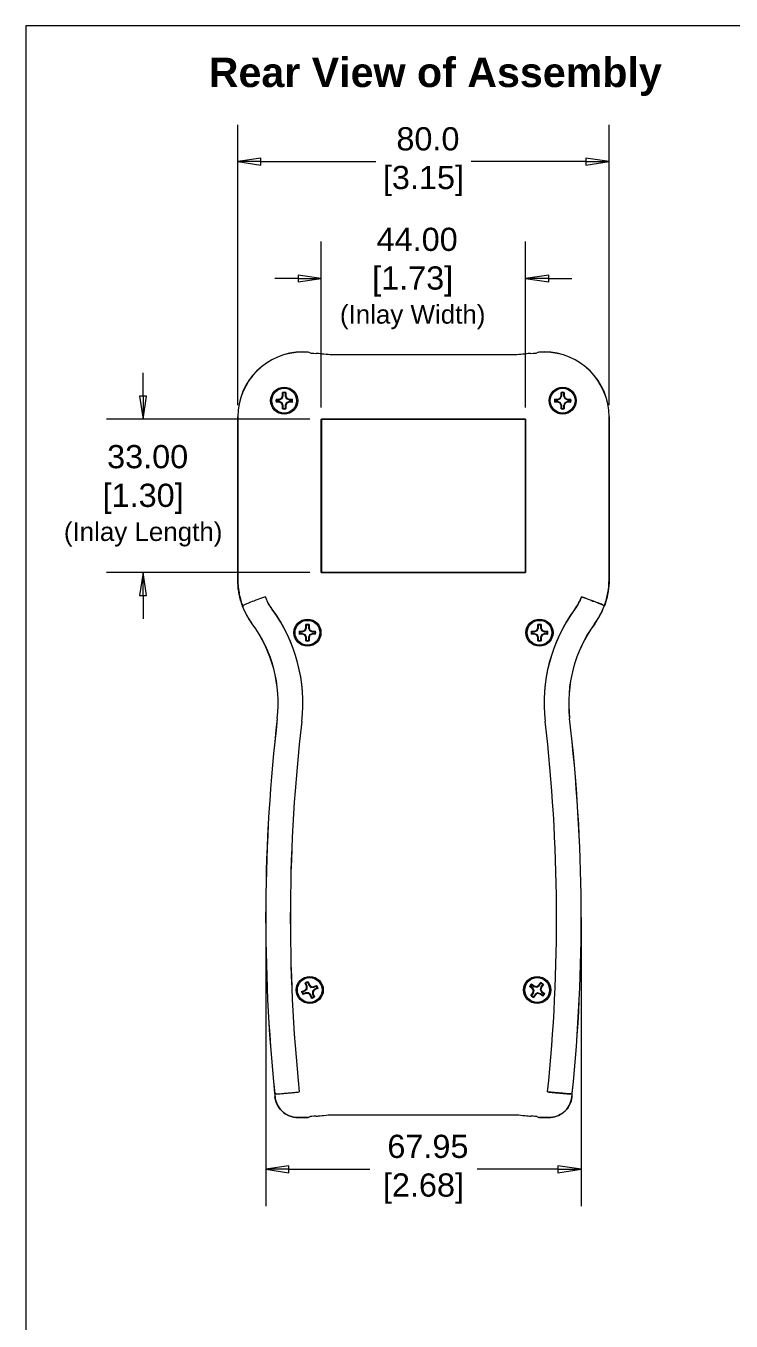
# Model space of a CAD drawing. Header units: millimetres. Extents: x 23 to 674, y 24 to 517.
# Drawn here: x 22.8 to 174.7, y 237.7 to 516.8 of the extents above; entities that cross this region are included whole.
import ezdxf
from ezdxf.enums import TextEntityAlignment as Align

# ---------------------------------------------------------------- set-up
doc = ezdxf.new("R2010")
doc.units = ezdxf.units.MM
doc.header["$LTSCALE"] = 2.5
for name, color, linetype, lineweight in [('Dimension (ANSI)', 7, 'Continuous', 9), ('Sketch Geometry (ANSI)', 7, 'Continuous', 9), ('Symbol (ANSI)', 7, 'Continuous', 9), ('Visible (ANSI)', 7, 'Continuous', 9)]:
    doc.layers.add(name, color=color, linetype=linetype, lineweight=lineweight)
doc.styles.add('Label Text (ANSI)', font='arialbd.ttf')
doc.styles.add('Note Text (ANSI)', font='arial.ttf')
doc.styles.add('Text Style20', font='arial.ttf')
doc.dimstyles.new('Default - mm (ANSI)', dxfattribs={"dimscale": 2.5, "dimtxt": 2, "dimasz": 2, "dimexe": 3.175, "dimexo": 1, "dimgap": 0.8, "dimtad": 0, "dimtih": 1, "dimtoh": 1, "dimrnd": 1e-08, "dimzin": 4, "dimdsep": 46, "dimtxsty": 'Note Text (ANSI)', "dimblk": 'Filled-1', "dimcen": 0.09, "dimdle": 10, "dimclrd": 256, "dimclre": 256, "dimclrt": 256, "dimadec": 1, "dimazin": 0, "dimtfac": 1.524, "dimtofl": 0, "dimtmove": 0, "dimatfit": 3, "dimfxl": 1, "dimtolj": 1, "dimtzin": 0, "dimlwd": -1, "dimlwe": -1, "dimarcsym": 0})

# ---------------------------------------------------------------- blocks, each defined once
blk = doc.blocks.new('Filled-1')
at = {"color": 0}
for p, q in [((0, 0), (-1, 0.15)), ((-1, 0.15), (-1, -0.15)), ((-1, 0), (0, 0)), ((-1, -0.15), (0, 0))]:
    blk.add_line(p, q, dxfattribs=at)
at = {"color": 0, "flags": 128}
blk.add_lwpolyline([(-1, -0.15), (0, 0), (-1, 0.15), (-1, -0.15)], dxfattribs=at)
at = {"color": 0}
blk.add_solid([(-1, -0.15), (0, 0), (-1, 0.15), (-1, -0.15)], dxfattribs=at)
blk = doc.blocks.new('*D6')
at = {"layer": 'Defpoints', "color": 0, "transparency": 16777216}
for p in [(74.44, 327.22), (142.39, 327.22), (142.39, 270.48)]:
    blk.add_point(p, dxfattribs=at)
at = {"layer": 'Dimension (ANSI)', "transparency": 16777216}
for p, q in [((74.44, 324.72), (74.44, 262.54)), ((142.39, 324.72), (142.39, 262.54)), ((79.44, 270.48), (96.84, 270.48)), ((137.39, 270.48), (119.98, 270.48))]:
    blk.add_line(p, q, dxfattribs=at)
at = {"layer": 'Dimension (ANSI)', "transparency": 16777216, "xscale": 5, "yscale": 5, "zscale": 5, "rotation": 180}
blk.add_blockref('Filled-1', (74.44, 270.48), dxfattribs=at)
at = {"layer": 'Dimension (ANSI)', "transparency": 16777216, "xscale": 5, "yscale": 5, "zscale": 5}
blk.add_blockref('Filled-1', (142.39, 270.48), dxfattribs=at)
at = {"layer": 'Dimension (ANSI)', "transparency": 16777216, "insert": (108.41, 270.48), "char_height": 5, "attachment_point": 5, "style": 'Note Text (ANSI)'}
blk.add_mtext('\\A1; 67.95\\P[2.68]', dxfattribs=at)
blk = doc.blocks.new('*D7')
at = {"layer": 'Defpoints', "color": 0, "transparency": 16777216}
for p in [(148.41, 487.6), (68.41, 432.6), (148.41, 432.6)]:
    blk.add_point(p, dxfattribs=at)
at = {"layer": 'Dimension (ANSI)', "transparency": 16777216}
for p, q in [((68.41, 435.1), (68.41, 495.53)), ((148.41, 435.1), (148.41, 495.53)), ((73.41, 487.6), (98.14, 487.6)), ((143.41, 487.6), (118.69, 487.6))]:
    blk.add_line(p, q, dxfattribs=at)
at = {"layer": 'Dimension (ANSI)', "transparency": 16777216, "xscale": 5, "yscale": 5, "zscale": 5, "rotation": 180}
blk.add_blockref('Filled-1', (68.41, 487.6), dxfattribs=at)
at = {"layer": 'Dimension (ANSI)', "transparency": 16777216, "xscale": 5, "yscale": 5, "zscale": 5}
blk.add_blockref('Filled-1', (148.41, 487.6), dxfattribs=at)
at = {"layer": 'Dimension (ANSI)', "transparency": 16777216, "insert": (108.41, 487.6), "char_height": 5, "attachment_point": 5, "style": 'Note Text (ANSI)'}
blk.add_mtext('\\A1; 80.0\\P[3.15]', dxfattribs=at)
blk = doc.blocks.new('*D8')
at = {"layer": 'Defpoints', "color": 0, "transparency": 16777216}
for p in [(48.02, 432.09), (86.41, 432.09), (86.41, 399.08)]:
    blk.add_point(p, dxfattribs=at)
at = {"layer": 'Dimension (ANSI)', "transparency": 16777216}
for p, q in [((48.02, 437.09), (48.02, 442.09)), ((83.91, 432.09), (40.09, 432.09)), ((83.91, 399.08), (40.09, 399.08)), ((48.02, 394.08), (48.02, 389.08))]:
    blk.add_line(p, q, dxfattribs=at)
at = {"layer": 'Dimension (ANSI)', "transparency": 16777216, "xscale": 5, "yscale": 5, "zscale": 5}
for p, rotation in [((48.02, 432.09), 270), ((48.02, 399.08), 90)]:
    blk.add_blockref('Filled-1', p, dxfattribs=dict(at, rotation=rotation))
at = {"layer": 'Dimension (ANSI)', "transparency": 16777216, "insert": (48.02, 415.59), "char_height": 5, "attachment_point": 5, "style": 'Note Text (ANSI)'}
blk.add_mtext('\\A1; 33.00\\P[1.30]{\\P\\fArial|b0|i0;\\H4.0000;(Inlay Length)}', dxfattribs=at)
blk = doc.blocks.new('*D9')
at = {"layer": 'Defpoints', "color": 0, "transparency": 16777216}
for p in [(130.41, 462.42), (86.41, 432.09), (130.41, 432.09)]:
    blk.add_point(p, dxfattribs=at)
at = {"layer": 'Dimension (ANSI)', "transparency": 16777216}
for p, q in [((86.41, 434.59), (86.41, 470.36)), ((130.41, 434.59), (130.41, 470.36)), ((81.41, 462.42), (76.41, 462.42)), ((135.41, 462.42), (140.41, 462.42))]:
    blk.add_line(p, q, dxfattribs=at)
at = {"layer": 'Dimension (ANSI)', "transparency": 16777216, "xscale": 5, "yscale": 5, "zscale": 5}
blk.add_blockref('Filled-1', (86.41, 462.42), dxfattribs=at)
at = {"layer": 'Dimension (ANSI)', "transparency": 16777216, "xscale": 5, "yscale": 5, "zscale": 5, "rotation": 180}
blk.add_blockref('Filled-1', (130.41, 462.42), dxfattribs=at)
at = {"layer": 'Dimension (ANSI)', "transparency": 16777216, "insert": (106.09, 462.42), "char_height": 5, "attachment_point": 5, "style": 'Note Text (ANSI)'}
blk.add_mtext('\\A1; 44.00\\P[1.73]{\\P\\fArial|b0|i0;\\H4.0000;(Inlay Width)}', dxfattribs=at)
blk = doc.blocks.new('Title Blocks HAMMOND')
at = {"layer": 'Sketch Geometry (ANSI)'}
for p, q in [((270, 206.73), (9.35, 206.73)), ((9.35, 206.73), (9.35, 9.64))]:
    blk.add_line(p, q, dxfattribs=at)
at = {"layer": 'Symbol (ANSI)', "style": 'Text Style20'}
blk.add_attdef('<TITLE>_001', text='', height=5, dxfattribs=at).set_placement((230.16, 16.38), align=Align.MIDDLE_CENTER)

msp = doc.modelspace()

# ---------------------------------------------------------------- linework, layer by layer
at = {"layer": 'Visible (ANSI)'}
for p, q in [((82.4059, 446.5889), (83.5472, 446.5889)), ((83.5835, 446.5714), (82.4234, 446.5714)), ((83.5573, 446.5714), (83.5472, 446.5889)), ((83.5472, 446.5889), (83.5835, 446.5714)), ((83.9846, 446.3785), (83.5835, 446.5714)), ((133.2454, 446.5714), (132.8443, 446.3785)), ((133.2454, 446.5714), (133.2817, 446.5889)), ((134.4055, 446.5714), (133.2454, 446.5714)), ((133.2817, 446.5889), (133.2716, 446.5714)), ((133.2817, 446.5889), (134.423, 446.5889)), ((127.6069, 445.9552), (89.222, 445.9552)), ((76.6488, 436.4389), (77.3488, 436.4389)), ((77.3488, 435.7389), (76.6488, 435.7389)), ((76.7687, 436.2978), (77.3752, 436.2978)), ((77.3752, 435.8799), (76.7687, 435.8799)), ((77.3488, 436.4389), (77.8645, 436.6389)), ((77.3488, 436.4389), (77.3752, 436.2978)), ((77.3488, 435.7389), (77.3752, 435.8799)), ((77.8645, 435.5389), (77.3488, 435.7389)), ((77.3752, 436.2978), (77.9735, 436.5298)), ((77.9735, 435.6479), (77.3752, 435.8799)), ((77.8645, 436.6389), (78.0645, 437.1545)), ((77.8645, 436.6389), (77.9735, 436.5298)), ((77.8645, 435.5389), (77.9735, 435.6479)), ((78.0645, 435.0232), (77.8645, 435.5389)), ((77.9735, 436.5298), (78.2055, 437.1281)), ((78.2055, 435.0496), (77.9735, 435.6479)), ((78.0645, 437.1545), (78.0645, 437.8545)), ((78.0645, 437.1545), (78.2055, 437.1281)), ((78.2055, 437.1281), (78.2055, 437.7346)), ((78.6234, 437.7346), (78.6234, 437.1281)), ((78.7645, 437.1545), (78.6234, 437.1281)), ((78.6234, 437.1281), (78.8554, 436.5298)), ((78.8554, 435.6479), (78.6234, 435.0496)), ((78.7645, 437.8545), (78.7645, 437.1545)), ((78.7645, 437.1545), (78.9645, 436.6389)), ((78.9645, 435.5389), (78.7645, 435.0232)), ((78.9645, 436.6389), (78.8554, 436.5298)), ((78.8554, 436.5298), (79.4537, 436.2978)), ((79.4537, 435.8799), (78.8554, 435.6479)), ((78.9645, 435.5389), (78.8554, 435.6479)), ((78.9645, 436.6389), (79.4801, 436.4389)), ((79.4801, 435.7389), (78.9645, 435.5389)), ((79.4801, 436.4389), (79.4537, 436.2978)), ((79.4537, 436.2978), (80.0602, 436.2978)), ((79.4801, 435.7389), (79.4537, 435.8799)), ((80.0602, 435.8799), (79.4537, 435.8799)), ((79.4801, 436.4389), (80.1801, 436.4389)), ((80.1801, 435.7389), (79.4801, 435.7389)), ((136.6488, 436.4389), (137.3488, 436.4389)), ((137.3488, 435.7389), (136.6488, 435.7389)), ((136.7687, 436.2978), (137.3752, 436.2978)), ((137.3752, 435.8799), (136.7687, 435.8799)), ((137.3488, 436.4389), (137.8645, 436.6389)), ((137.3488, 436.4389), (137.3752, 436.2978)), ((137.3488, 435.7389), (137.3752, 435.8799)), ((137.8645, 435.5389), (137.3488, 435.7389)), ((137.3752, 436.2978), (137.9735, 436.5298)), ((137.9735, 435.6479), (137.3752, 435.8799)), ((137.8645, 436.6389), (138.0645, 437.1545)), ((137.8645, 436.6389), (137.9735, 436.5298)), ((137.8645, 435.5389), (137.9735, 435.6479)), ((138.0645, 435.0232), (137.8645, 435.5389)), ((137.9735, 436.5298), (138.2055, 437.1281)), ((138.2055, 435.0496), (137.9735, 435.6479)), ((138.0645, 437.1545), (138.0645, 437.8545)), ((138.0645, 437.1545), (138.2055, 437.1281)), ((138.2055, 437.1281), (138.2055, 437.7346)), ((138.6234, 437.7346), (138.6234, 437.1281)), ((138.7645, 437.1545), (138.6234, 437.1281)), ((138.6234, 437.1281), (138.8554, 436.5298)), ((138.8554, 435.6479), (138.6234, 435.0496)), ((138.7645, 437.8545), (138.7645, 437.1545)), ((138.7645, 437.1545), (138.9645, 436.6389)), ((138.9645, 435.5389), (138.7645, 435.0232)), ((138.9645, 436.6389), (138.8554, 436.5298)), ((138.8554, 436.5298), (139.4537, 436.2978)), ((139.4537, 435.8799), (138.8554, 435.6479)), ((138.9645, 435.5389), (138.8554, 435.6479)), ((138.9645, 436.6389), (139.4801, 436.4389)), ((139.4801, 435.7389), (138.9645, 435.5389)), ((139.4801, 436.4389), (139.4537, 436.2978)), ((139.4537, 436.2978), (140.0602, 436.2978)), ((139.4801, 435.7389), (139.4537, 435.8799)), ((140.0602, 435.8799), (139.4537, 435.8799)), ((139.4801, 436.4389), (140.1801, 436.4389)), ((140.1801, 435.7389), (139.4801, 435.7389)), ((78.0645, 435.0232), (78.2055, 435.0496)), ((78.0645, 434.3232), (78.0645, 435.0232)), ((78.2055, 434.4431), (78.2055, 435.0496)), ((78.7645, 435.0232), (78.6234, 435.0496)), ((78.6234, 435.0496), (78.6234, 434.4431)), ((78.7645, 435.0232), (78.7645, 434.3232)), ((138.0645, 435.0232), (138.2055, 435.0496)), ((138.0645, 434.3232), (138.0645, 435.0232)), ((138.2055, 434.4431), (138.2055, 435.0496)), ((138.7645, 435.0232), (138.6234, 435.0496)), ((138.6234, 435.0496), (138.6234, 434.4431)), ((138.7645, 435.0232), (138.7645, 434.3232)), ((68.4145, 397.4801), (68.4145, 432.5974)), ((68.4319, 432.5799), (68.4319, 397.4858)), ((86.4101, 432.0889), (86.4145, 432.0845)), ((86.4101, 399.0845), (86.4101, 432.0889)), ((86.4101, 432.0889), (130.4145, 432.0889)), ((86.4145, 432.0845), (86.4145, 399.0889)), ((130.4101, 432.0845), (86.4145, 432.0845)), ((130.4145, 432.0889), (130.4101, 432.0845)), ((130.4101, 399.0889), (130.4101, 432.0845)), ((130.4145, 432.0889), (130.4145, 399.0845)), ((148.397, 397.4858), (148.397, 432.5799)), ((148.4145, 432.5974), (148.4145, 397.4801)), ((86.4101, 399.0845), (86.4145, 399.0889)), ((130.4145, 399.0845), (86.4101, 399.0845)), ((86.4145, 399.0889), (130.4101, 399.0889)), ((130.4145, 399.0845), (130.4101, 399.0889)), ((69.4607, 391.791), (69.478, 391.7972)), ((69.4607, 391.791), (69.478, 391.7972)), ((147.3509, 391.7972), (147.3682, 391.791)), ((147.3682, 391.791), (147.3509, 391.7972)), ((81.6488, 386.4389), (82.3488, 386.4389)), ((82.3488, 385.7389), (81.6488, 385.7389)), ((81.7687, 386.2978), (82.3752, 386.2978)), ((82.3752, 385.8799), (81.7687, 385.8799)), ((82.3488, 386.4389), (82.8645, 386.6389)), ((82.3488, 386.4389), (82.3752, 386.2978)), ((82.3488, 385.7389), (82.3752, 385.8799)), ((82.8645, 385.5389), (82.3488, 385.7389)), ((82.3752, 386.2978), (82.9735, 386.5298)), ((82.9735, 385.6479), (82.3752, 385.8799)), ((82.8645, 386.6389), (83.0645, 387.1545)), ((82.8645, 386.6389), (82.9735, 386.5298)), ((82.8645, 385.5389), (82.9735, 385.6479)), ((83.0645, 385.0232), (82.8645, 385.5389)), ((82.9735, 386.5298), (83.2055, 387.1281)), ((83.2055, 385.0496), (82.9735, 385.6479)), ((83.0645, 387.1545), (83.0645, 387.8545)), ((83.0645, 387.1545), (83.2055, 387.1281)), ((83.2055, 387.1281), (83.2055, 387.7346)), ((83.6234, 387.7346), (83.6234, 387.1281)), ((83.7645, 387.1545), (83.6234, 387.1281)), ((83.6234, 387.1281), (83.8554, 386.5298)), ((83.8554, 385.6479), (83.6234, 385.0496)), ((83.7645, 387.8545), (83.7645, 387.1545)), ((83.7645, 387.1545), (83.9645, 386.6389)), ((83.9645, 385.5389), (83.7645, 385.0232)), ((83.9645, 386.6389), (83.8554, 386.5298)), ((83.8554, 386.5298), (84.4537, 386.2978)), ((84.4537, 385.8799), (83.8554, 385.6479)), ((83.9645, 385.5389), (83.8554, 385.6479)), ((83.9645, 386.6389), (84.4801, 386.4389)), ((84.4801, 385.7389), (83.9645, 385.5389)), ((84.4801, 386.4389), (84.4537, 386.2978)), ((84.4537, 386.2978), (85.0602, 386.2978)), ((84.4801, 385.7389), (84.4537, 385.8799)), ((85.0602, 385.8799), (84.4537, 385.8799)), ((84.4801, 386.4389), (85.1801, 386.4389)), ((85.1801, 385.7389), (84.4801, 385.7389)), ((131.6488, 386.4389), (132.3488, 386.4389)), ((132.3488, 385.7389), (131.6488, 385.7389)), ((131.7687, 386.2978), (132.3752, 386.2978)), ((132.3752, 385.8799), (131.7687, 385.8799)), ((132.3488, 386.4389), (132.8645, 386.6389)), ((132.3488, 386.4389), (132.3752, 386.2978)), ((132.3488, 385.7389), (132.3752, 385.8799)), ((132.8645, 385.5389), (132.3488, 385.7389)), ((132.3752, 386.2978), (132.9735, 386.5298)), ((132.9735, 385.6479), (132.3752, 385.8799)), ((132.8645, 386.6389), (133.0645, 387.1545)), ((132.8645, 386.6389), (132.9735, 386.5298)), ((132.8645, 385.5389), (132.9735, 385.6479)), ((133.0645, 385.0232), (132.8645, 385.5389)), ((132.9735, 386.5298), (133.2055, 387.1281)), ((133.2055, 385.0496), (132.9735, 385.6479)), ((133.0645, 387.1545), (133.0645, 387.8545)), ((133.0645, 387.1545), (133.2055, 387.1281)), ((133.2055, 387.1281), (133.2055, 387.7346)), ((133.6234, 387.7346), (133.6234, 387.1281)), ((133.7645, 387.1545), (133.6234, 387.1281)), ((133.6234, 387.1281), (133.8554, 386.5298)), ((133.8554, 385.6479), (133.6234, 385.0496)), ((133.7645, 387.8545), (133.7645, 387.1545)), ((133.7645, 387.1545), (133.9645, 386.6389)), ((133.9645, 385.5389), (133.7645, 385.0232)), ((133.9645, 386.6389), (133.8554, 386.5298)), ((133.8554, 386.5298), (134.4537, 386.2978)), ((134.4537, 385.8799), (133.8554, 385.6479)), ((133.9645, 385.5389), (133.8554, 385.6479)), ((133.9645, 386.6389), (134.4801, 386.4389)), ((134.4801, 385.7389), (133.9645, 385.5389)), ((134.4801, 386.4389), (134.4537, 386.2978)), ((134.4537, 386.2978), (135.0602, 386.2978)), ((134.4801, 385.7389), (134.4537, 385.8799)), ((135.0602, 385.8799), (134.4537, 385.8799)), ((134.4801, 386.4389), (135.1801, 386.4389)), ((135.1801, 385.7389), (134.4801, 385.7389)), ((83.0645, 385.0232), (83.2055, 385.0496)), ((83.0645, 384.3232), (83.0645, 385.0232)), ((83.2055, 384.4431), (83.2055, 385.0496)), ((83.7645, 385.0232), (83.6234, 385.0496)), ((83.6234, 385.0496), (83.6234, 384.4431)), ((83.7645, 385.0232), (83.7645, 384.3232)), ((133.0645, 385.0232), (133.2055, 385.0496)), ((133.0645, 384.3232), (133.0645, 385.0232)), ((133.2055, 384.4431), (133.2055, 385.0496)), ((133.7645, 385.0232), (133.6234, 385.0496)), ((133.6234, 385.0496), (133.6234, 384.4431)), ((133.7645, 385.0232), (133.7645, 384.3232)), ((83.1854, 309.9413), (82.9192, 310.5887)), ((83.3259, 309.9705), (83.0953, 310.5314)), ((83.1854, 309.9413), (83.3259, 309.9705)), ((83.1966, 309.3883), (83.1854, 309.9413)), ((83.3389, 309.329), (83.3259, 309.9705)), ((83.4817, 310.6904), (83.7124, 310.1295)), ((83.5666, 310.8549), (83.8328, 310.2075)), ((83.8328, 310.2075), (83.7124, 310.1295)), ((83.7124, 310.1295), (84.1546, 309.6644)), ((83.8328, 310.2075), (84.2139, 309.8067)), ((84.2139, 309.8067), (84.1546, 309.6644)), ((84.2139, 309.8067), (84.7669, 309.8179)), ((84.7669, 309.8179), (85.4143, 310.0841)), ((84.7669, 309.8179), (84.7961, 309.6774)), ((84.7961, 309.6774), (85.357, 309.908)), ((131.853, 309.4513), (131.2942, 309.8728)), ((131.959, 309.548), (131.4748, 309.9132)), ((131.7157, 310.4316), (132.2745, 310.0101)), ((131.7265, 310.2468), (132.2107, 309.8816)), ((132.2745, 310.0101), (132.2107, 309.8816)), ((132.2107, 309.8816), (132.828, 309.7065)), ((132.2745, 310.0101), (132.8066, 309.8592)), ((132.8066, 309.8592), (133.2768, 310.1504)), ((132.8066, 309.8592), (132.828, 309.7065)), ((132.828, 309.7065), (133.3736, 310.0443)), ((133.2768, 310.1504), (133.6984, 310.7092)), ((133.2768, 310.1504), (133.3736, 310.0443)), ((133.3736, 310.0443), (133.7388, 310.5285)), ((134.0724, 310.2768), (133.7071, 309.7926)), ((134.2572, 310.2876), (133.8357, 309.7288)), ((82.1484, 308.741), (82.7958, 309.0072)), ((82.3129, 308.6561), (82.8738, 308.8868)), ((83.062, 308.3598), (82.4146, 308.0936)), ((83.0328, 308.5003), (82.4719, 308.2697)), ((82.7958, 309.0072), (83.1966, 309.3883)), ((82.7958, 309.0072), (82.8738, 308.8868)), ((82.8738, 308.8868), (83.3389, 309.329)), ((83.6743, 308.5133), (83.0328, 308.5003)), ((83.062, 308.3598), (83.0328, 308.5003)), ((83.615, 308.371), (83.062, 308.3598)), ((83.1966, 309.3883), (83.3389, 309.329)), ((83.615, 308.371), (83.6743, 308.5133)), ((83.9961, 307.9702), (83.615, 308.371)), ((84.1165, 308.0482), (83.6743, 308.5133)), ((83.9961, 307.9702), (84.1165, 308.0482)), ((84.2623, 307.3228), (83.9961, 307.9702)), ((84.3472, 307.4873), (84.1165, 308.0482)), ((84.1546, 309.6644), (84.7961, 309.6774)), ((84.9551, 309.2909), (84.49, 308.8487)), ((84.6323, 308.7894), (84.49, 308.8487)), ((84.49, 308.8487), (84.503, 308.2072)), ((84.6435, 308.2364), (84.503, 308.2072)), ((84.503, 308.2072), (84.7336, 307.6463)), ((85.0331, 309.1705), (84.6323, 308.7894)), ((84.6323, 308.7894), (84.6435, 308.2364)), ((84.6435, 308.2364), (84.9097, 307.589)), ((85.516, 309.5216), (84.9551, 309.2909)), ((85.0331, 309.1705), (84.9551, 309.2909)), ((85.6805, 309.4367), (85.0331, 309.1705)), ((131.5717, 307.8901), (131.9933, 308.4489)), ((131.7565, 307.9009), (132.1218, 308.3851)), ((131.853, 309.4513), (131.959, 309.548)), ((132.1441, 308.981), (131.853, 309.4513)), ((132.2968, 309.0024), (131.959, 309.548)), ((131.9933, 308.4489), (132.1441, 308.981)), ((131.9933, 308.4489), (132.1218, 308.3851)), ((132.4554, 308.1334), (132.0901, 307.6492)), ((132.1218, 308.3851), (132.2968, 309.0024)), ((132.5521, 308.0274), (132.1305, 307.4686)), ((132.1441, 308.981), (132.2968, 309.0024)), ((133.0009, 308.4712), (132.4554, 308.1334)), ((132.5521, 308.0274), (132.4554, 308.1334)), ((133.0223, 308.3185), (132.5521, 308.0274)), ((133.0223, 308.3185), (133.0009, 308.4712)), ((133.6182, 308.2962), (133.0009, 308.4712)), ((133.5544, 308.1677), (133.0223, 308.3185)), ((133.7071, 309.7926), (133.5321, 309.1753)), ((133.6848, 309.1967), (133.5321, 309.1753)), ((133.5321, 309.1753), (133.8699, 308.6298)), ((133.5544, 308.1677), (133.6182, 308.2962)), ((134.1132, 307.7461), (133.5544, 308.1677)), ((134.1024, 307.9309), (133.6182, 308.2962)), ((133.8357, 309.7288), (133.6848, 309.1967)), ((133.6848, 309.1967), (133.9759, 308.7265)), ((133.8357, 309.7288), (133.7071, 309.7926)), ((133.9759, 308.7265), (133.8699, 308.6298)), ((133.8699, 308.6298), (134.3541, 308.2645)), ((133.9759, 308.7265), (134.5348, 308.3049)), ((76.3578, 286.8337), (76.3405, 286.832)), ((76.3578, 286.8337), (76.3405, 286.832)), ((81.6591, 287.1339), (81.6548, 287.1334)), ((140.4884, 286.832), (140.4711, 286.8337)), ((140.4711, 286.8337), (140.4884, 286.832)), ((89.222, 282.2225), (127.6069, 282.2225)), ((83.5472, 281.5889), (81.3895, 281.5889)), ((81.4052, 281.6063), (83.5835, 281.6063)), ((83.5472, 281.5889), (83.5573, 281.6063)), ((83.5835, 281.6063), (83.5472, 281.5889)), ((83.5835, 281.6063), (83.9846, 281.7992)), ((132.8443, 281.7992), (133.2454, 281.6063)), ((133.2454, 281.6063), (135.4237, 281.6063)), ((133.2817, 281.5889), (133.2454, 281.6063)), ((133.2716, 281.6063), (133.2817, 281.5889)), ((135.4394, 281.5889), (133.2817, 281.5889))]:
    msp.add_line(p, q, dxfattribs=at)
for centre, radius in [((78.4145, 436.0889), 2.9247), ((78.4145, 436.0889), 2.9), ((78.4145, 436.0889), 2.665), ((138.4145, 436.0889), 2.9247), ((138.4145, 436.0889), 2.9), ((138.4145, 436.0889), 2.665), ((83.4145, 386.0889), 2.9247), ((83.4145, 386.0889), 2.9), ((83.4145, 386.0889), 2.665), ((133.4145, 386.0889), 2.9247), ((133.4145, 386.0889), 2.9), ((133.4145, 386.0889), 2.665), ((83.9145, 309.0889), 2.9247), ((83.9145, 309.0889), 2.9), ((83.9145, 309.0889), 2.665), ((132.9145, 309.0889), 2.9247), ((132.9145, 309.0889), 2.9), ((132.9145, 309.0889), 2.665)]:
    msp.add_circle(centre, radius, dxfattribs=at)
for centre, radius, start, end in [((78.4145, 436.0889), 1.8, 168.787729, 191.212271), ((78.4145, 436.0889), 1.6589, 172.764549, 187.235451), ((78.4145, 436.0889), 1.8, 78.787729, 101.212271), ((78.4145, 436.0889), 1.6589, 82.764549, 97.235451), ((78.4145, 436.0889), 1.6589, 352.764549, 7.235451), ((78.4145, 436.0889), 1.8, 348.787729, 11.212271), ((138.4145, 436.0889), 1.8, 168.787729, 191.212271), ((138.4145, 436.0889), 1.6589, 172.764549, 187.235451), ((138.4145, 436.0889), 1.8, 78.787729, 101.212271), ((138.4145, 436.0889), 1.6589, 82.764549, 97.235451), ((138.4145, 436.0889), 1.6589, 352.764549, 7.235451), ((138.4145, 436.0889), 1.8, 348.787729, 11.212271), ((78.4145, 436.0889), 1.8, 258.787729, 281.212271), ((78.4145, 436.0889), 1.6589, 262.764549, 277.235451), ((138.4145, 436.0889), 1.8, 258.787729, 281.212271), ((138.4145, 436.0889), 1.6589, 262.764549, 277.235451), ((84.3242, 397.4372), 10.5783, 214.203056, 216.318789), ((48.2312, 370.9354), 34.1995, 353.345192, 36.279141), ((48.2312, 370.9354), 34.1951, 353.345192, 36.138577), ((168.5977, 370.9354), 34.1951, 143.720859, 186.654808), ((168.5977, 370.9354), 34.1951, 143.861423, 186.654808), ((48.2312, 370.9354), 28.8778, 353.345192, 36.271844), ((48.2312, 370.9354), 28.8952, 353.345192, 36.264547), ((168.5977, 370.9354), 28.8952, 143.735453, 186.654808), ((168.5977, 370.9354), 28.8778, 143.728156, 186.654808), ((83.4145, 386.0889), 1.8, 168.787729, 191.212271), ((83.4145, 386.0889), 1.6589, 172.764549, 187.235451), ((83.4145, 386.0889), 1.8, 78.787729, 101.212271), ((83.4145, 386.0889), 1.6589, 82.764549, 97.235451), ((83.4145, 386.0889), 1.6589, 352.764549, 7.235451), ((83.4145, 386.0889), 1.8, 348.787729, 11.212271), ((133.4145, 386.0889), 1.8, 168.787729, 191.212271), ((133.4145, 386.0889), 1.6589, 172.764549, 187.235451), ((133.4145, 386.0889), 1.8, 78.787729, 101.212271), ((133.4145, 386.0889), 1.6589, 82.764549, 97.235451), ((133.4145, 386.0889), 1.6589, 352.764549, 7.235451), ((133.4145, 386.0889), 1.8, 348.787729, 11.212271), ((83.4145, 386.0889), 1.8, 258.787729, 281.212271), ((83.4145, 386.0889), 1.6589, 262.764549, 277.235451), ((133.4145, 386.0889), 1.8, 258.787729, 281.212271), ((133.4145, 386.0889), 1.6589, 262.764549, 277.235451), ((445.4645, 324.5889), 371.05, 173.345192, 185.840351), ((445.4645, 324.5889), 371.0326, 173.345192, 185.841696), ((445.4645, 324.5889), 365.7327, 173.345192, 185.878085), ((445.4645, 324.5889), 365.7283, 173.345192, 185.878085), ((-228.6355, 324.5889), 365.7327, 354.121915, 6.654808), ((-228.6355, 324.5889), 365.7327, 354.121915, 6.654808), ((-228.6355, 324.5889), 371.0326, 354.158304, 6.654808), ((-228.6355, 324.5889), 371.05, 354.159649, 6.654808), ((83.9145, 309.0889), 1.8, 101.142782, 123.567325), ((83.9145, 309.0889), 1.6589, 105.119603, 119.590504), ((83.9145, 309.0889), 1.6589, 15.119603, 29.590504), ((83.9145, 309.0889), 1.8, 11.142782, 33.567325), ((132.9145, 309.0889), 1.8, 131.755574, 154.180117), ((132.9145, 309.0889), 1.6589, 135.732395, 150.203296), ((132.9145, 309.0889), 1.8, 41.755574, 64.180117), ((132.9145, 309.0889), 1.6589, 45.732395, 60.203296), ((83.9145, 309.0889), 1.8, 191.142782, 213.567325), ((83.9145, 309.0889), 1.6589, 195.119603, 209.590504), ((83.9145, 309.0889), 1.8, 281.142782, 303.567325), ((83.9145, 309.0889), 1.6589, 285.119603, 299.590504), ((132.9145, 309.0889), 1.8, 221.755574, 244.180117), ((132.9145, 309.0889), 1.6589, 225.732395, 240.203296), ((132.9145, 309.0889), 1.6589, 315.732395, 330.203296), ((132.9145, 309.0889), 1.8, 311.755574, 334.180117), ((445.4645, 324.5889), 371.05, 185.840351, 185.959094), ((445.4645, 324.5889), 371.0325, 185.841697, 185.956632), ((-228.6355, 324.5889), 371.0325, 354.043368, 354.158303), ((-228.6355, 324.5889), 371.05, 354.040906, 354.159649)]:
    msp.add_arc(centre, radius, start, end, dxfattribs=at)
for centre, major_axis, ratio, start_param, end_param in [((82.423, 432.5803), (-9.9116, 9.9116), 0.99878277, 5.49839613, 7.06797448), ((82.4404, 432.5629), (-9.9116, 9.9116), 0.99878277, 5.49839613, 7.06797448), ((134.3885, 432.5629), (9.9116, 9.9116), 0.99878277, 5.49839613, 7.06797448), ((134.4059, 432.5803), (9.9116, 9.9116), 0.99878277, 5.49839613, 7.06797448), ((89.222, 446.3918), (5.2512, 0), 0.03492787, 3.21407716, 3.87872787), ((127.6069, 446.3918), (5.2512, 0), 0.03492787, 5.54605009, 6.2107008), ((86.7266, 390.8078), (-4.8052, 13.2599), 0.86604739, 1.04724154, 1.0479559), ((420.4976, 567.095), (-49.9375, 485.0491), 0.86604739, 2.09433047, 2.09435113), ((89.222, 281.786), (5.2512, 0), 0.03492787, 2.40445743, 3.06910814), ((127.6069, 281.786), (-5.2512, 0), 0.03492787, 3.21407716, 3.87872787)]:
    msp.add_ellipse(centre, major_axis=major_axis, ratio=ratio, start_param=start_param, end_param=end_param, dxfattribs=at)
for points, knots in [([(89.222, 445.9552), (88.6394, 445.9552), (88.0116, 445.9913), (86.8294, 446.1081), (86.2747, 446.1856), (85.6538, 446.2486), (85.4875, 446.2626), (85.334, 446.2685)], [0, 0, 0, 0, 0.174763881, 0.174763881, 0.349527762, 0.349527762, 0.413884447, 0.413884447, 0.413884447, 0.413884447]), ([(131.4949, 446.2685), (131.3414, 446.2626), (131.1751, 446.2486), (130.5542, 446.1856), (129.9995, 446.1081), (128.8173, 445.9913), (128.1895, 445.9552), (127.6069, 445.9552)], [-0.413884446, -0.413884446, -0.413884446, -0.413884446, -0.349527762, -0.349527762, -0.174763881, -0.174763881, 0, 0, 0, 0]), ([(69.4607, 391.791), (69.4317, 391.8671), (69.4033, 391.9434), (69.3755, 392.02), (69.3174, 392.1799), (69.2619, 392.3409), (68.6826, 394.1094), (68.4145, 395.7894), (68.4145, 397.4801)], [0.431626833, 0.431626833, 0.431626833, 0.431626833, 0.45609361, 0.45609361, 0.45609361, 0.507194597, 0.507194597, 1.014402435, 1.014402435, 1.014402435, 1.014402435]), ([(68.4319, 397.4858), (68.4319, 396.5551), (68.5132, 395.6261), (68.8358, 393.7959), (69.0761, 392.8982), (69.3928, 392.0263)], [-0.55844664, -0.55844664, -0.55844664, -0.55844664, -0.279219192, -0.279219192, -0.000930657, -0.000930657, -0.000930657, -0.000930657]), ([(148.4145, 397.4801), (148.4145, 395.7894), (148.1463, 394.1094), (147.5671, 392.3409), (147.5115, 392.1799), (147.4534, 392.02), (147.4256, 391.9434), (147.3972, 391.8671), (147.3682, 391.791)], [0, 0, 0, 0, 0.507206555, 0.507206555, 0.558308818, 0.558308818, 0.558308818, 0.582775596, 0.582775596, 0.582775596, 0.582775596]), ([(147.4361, 392.0263), (147.7529, 392.8982), (147.9931, 393.796), (148.3157, 395.6262), (148.397, 396.5551), (148.397, 397.4858)], [-0.55751629, -0.55751629, -0.55751629, -0.55751629, -0.279217038, -0.279217038, 0, 0, 0, 0]), ([(74.3788, 393.8331), (74.3775, 393.8326), (74.3761, 393.8322), (74.3747, 393.8317), (73.8051, 393.6252), (73.2412, 393.4188), (72.1403, 393.0115), (71.619, 392.8161), (70.733, 392.4784), (70.3768, 392.3394), (69.8778, 392.1366), (69.74, 392.0747), (69.7214, 392.0559)], [-0.768237372, -0.768237372, -0.768237372, -0.768237372, -0.767800972, -0.767800972, -0.767800972, -0.586013145, -0.586013145, -0.390694231, -0.390694231, -0.195356006, -0.195356006, 0, 0, 0, 0]), ([(74.3747, 393.8317), (73.8051, 393.6252), (73.2412, 393.4188), (72.1403, 393.0115), (71.619, 392.8161), (70.733, 392.4784), (70.3768, 392.3394), (69.8778, 392.1366), (69.74, 392.0747), (69.7214, 392.0559)], [-0.767800973, -0.767800973, -0.767800973, -0.767800973, -0.586014084, -0.586014084, -0.390694828, -0.390694828, -0.195356295, -0.195356295, 0, 0, 0, 0]), ([(75.5754, 391.4909), (75.0909, 392.2038), (74.6952, 392.9734), (74.3912, 393.7993), (74.385, 393.8162), (74.3788, 393.8331)], [0, 0, 0, 0, 0.258617168, 0.258617168, 0.264026703, 0.264026703, 0.264026703, 0.264026703]), ([(142.4542, 393.8317), (142.448, 393.8145), (142.4417, 393.7973), (142.0922, 392.8483), (141.6196, 391.9694), (141.0315, 391.1694)], [-0.307315097, -0.307315097, -0.307315097, -0.307315097, -0.301836836, -0.301836836, -0.003914373, -0.003914373, -0.003914373, -0.003914373]), ([(147.1075, 392.0559), (147.0901, 392.0736), (146.9673, 392.1293), (146.5091, 392.3169), (146.1648, 392.4518), (145.2989, 392.7825), (144.7856, 392.9752), (143.6609, 393.392), (143.0609, 393.6117), (142.4542, 393.8317)], [-0.769448865, -0.769448865, -0.769448865, -0.769448865, -0.585921112, -0.585921112, -0.390597317, -0.390597317, -0.195293552, -0.195293552, -0.001651932, -0.001651932, -0.001651932, -0.001651932]), ([(142.4542, 393.8317), (143.0238, 393.6252), (143.5877, 393.4188), (144.6886, 393.0115), (145.2099, 392.8161), (146.0959, 392.4784), (146.4521, 392.3394), (146.9511, 392.1366), (147.0889, 392.0747), (147.1075, 392.0559)], [-0.767800973, -0.767800973, -0.767800973, -0.767800973, -0.586014084, -0.586014084, -0.390694828, -0.390694828, -0.195356295, -0.195356295, 0, 0, 0, 0]), ([(69.3928, 392.0263), (69.3928, 392.0263), (69.3928, 392.0263), (69.3928, 392.0263), (69.4196, 391.9524), (69.447, 391.8788), (69.4749, 391.8054)], [-0.0009306528, -0.0009306528, -0.0009306528, -0.0009306528, -0.0009291658, -0.0009291658, -0.0009291658, 0.0226374901, 0.0226374901, 0.0226374901, 0.0226374901]), ([(69.7214, 392.0559), (69.6947, 392.0288), (69.6679, 392.0016), (69.5857, 391.9181), (69.5302, 391.8617), (69.4749, 391.8054)], [-4.32012966, -4.32012966, -4.32012966, -4.32012966, -4.037894734, -4.037894734, -3.451100086, -3.451100086, -3.451100086, -3.451100086]), ([(69.7214, 392.0559), (69.6947, 392.0288), (69.6679, 392.0016), (69.5857, 391.9181), (69.5302, 391.8617), (69.4749, 391.8054)], [-4.320129661, -4.320129661, -4.320129661, -4.320129661, -4.037894735, -4.037894735, -3.451063379, -3.451063379, -3.451063379, -3.451063379]), ([(71.5271, 388.0303), (71.0794, 388.641), (70.6756, 389.2826), (69.9982, 390.5503), (69.7164, 391.1698), (69.4749, 391.8054)], [-0.454744251, -0.454744251, -0.454744251, -0.454744251, -0.227583098, -0.227583098, -0.023570347, -0.023570347, -0.023570347, -0.023570347]), ([(145.3018, 388.0303), (145.7495, 388.641), (146.1534, 389.2826), (146.8307, 390.5503), (147.1125, 391.1698), (147.354, 391.8054)], [-0.454744251, -0.454744251, -0.454744251, -0.454744251, -0.227583098, -0.227583098, -0.023570347, -0.023570347, -0.023570347, -0.023570347]), ([(147.354, 391.8054), (147.2852, 391.8754), (147.2163, 391.9455), (147.1339, 392.0291), (147.1207, 392.0425), (147.1075, 392.0559)], [-4.756686069, -4.756686069, -4.756686069, -4.756686069, -4.027107027, -4.027107027, -3.887674446, -3.887674446, -3.887674446, -3.887674446]), ([(147.1075, 392.0559), (147.1342, 392.0288), (147.161, 392.0016), (147.2433, 391.9181), (147.2987, 391.8617), (147.354, 391.8054)], [-4.320129661, -4.320129661, -4.320129661, -4.320129661, -4.037894735, -4.037894735, -3.451063379, -3.451063379, -3.451063379, -3.451063379]), ([(147.354, 391.8054), (147.3819, 391.8788), (147.4093, 391.9524), (147.4361, 392.0263), (147.4361, 392.0263), (147.4361, 392.0263), (147.4361, 392.0263)], [-0.0859384555, -0.0859384555, -0.0859384555, -0.0859384555, -0.0623717998, -0.0623717998, -0.0623717998, -0.0623703127, -0.0623703127, -0.0623703127, -0.0623703127]), ([(81.3895, 281.5889), (80.7383, 281.5889), (80.0933, 281.716), (78.8891, 282.2104), (78.3413, 282.5727), (77.4698, 283.4332), (77.1339, 283.904), (76.6367, 284.9392), (76.4791, 285.4959), (76.4195, 286.067)], [0, 0, 0, 0, 0.195363047, 0.195363047, 0.390534595, 0.390534595, 0.562780628, 0.562780628, 0.735067921, 0.735067921, 0.735067921, 0.735067921]), ([(76.4352, 286.0847), (76.4948, 285.5136), (76.6523, 284.957), (77.1494, 283.9218), (77.4853, 283.4509), (78.3568, 282.5903), (78.9046, 282.228), (80.1089, 281.7335), (80.7539, 281.6063), (81.4052, 281.6063)], [-0.735089638, -0.735089638, -0.735089638, -0.735089638, -0.562819453, -0.562819453, -0.390569472, -0.390569472, -0.195386498, -0.195386498, 0, 0, 0, 0]), ([(76.6755, 286.7055), (76.6849, 286.7019), (76.7158, 286.7003), (76.8354, 286.7021), (76.9362, 286.7068), (77.1722, 286.7211), (77.329, 286.732), (77.7018, 286.7605), (77.9179, 286.7782), (78.3527, 286.8153), (78.6115, 286.8382), (79.1687, 286.889), (79.4671, 286.9169), (80.0346, 286.9712), (80.356, 287.0025), (81.0127, 287.0678), (81.3479, 287.1018), (81.6548, 287.1334)], [0.017180828, 0.017180828, 0.017180828, 0.017180828, 0.092578659, 0.092578659, 0.185157318, 0.185157318, 0.277728773, 0.277728773, 0.370300229, 0.370300229, 0.462863082, 0.462863082, 0.555425936, 0.555425936, 0.647981664, 0.647981664, 0.740537393, 0.740537393, 0.740537393, 0.740537393]), ([(76.6755, 286.7055), (76.6849, 286.7019), (76.7158, 286.7003), (76.8354, 286.7021), (76.9362, 286.7068), (77.1722, 286.7211), (77.329, 286.732), (77.7018, 286.7605), (77.9179, 286.7782), (78.3527, 286.8153), (78.6115, 286.8382), (79.1687, 286.889), (79.4671, 286.9169), (80.0346, 286.9712), (80.356, 287.0025), (81.0127, 287.0678), (81.3479, 287.1018), (81.6548, 287.1334)], [0.017180828, 0.017180828, 0.017180828, 0.017180828, 0.092578659, 0.092578659, 0.185157318, 0.185157318, 0.277728773, 0.277728773, 0.370300229, 0.370300229, 0.462863082, 0.462863082, 0.555425936, 0.555425936, 0.647981664, 0.647981664, 0.740537393, 0.740537393, 0.740537393, 0.740537393]), ([(135.1741, 287.1334), (135.481, 287.1018), (135.8162, 287.0678), (136.4729, 287.0025), (136.7943, 286.9712), (137.3618, 286.9169), (137.6602, 286.889), (138.2174, 286.8382), (138.4762, 286.8153), (138.911, 286.7782), (139.1271, 286.7605), (139.4999, 286.732), (139.6567, 286.7211), (139.8927, 286.7068), (139.9936, 286.7021), (140.1131, 286.7003), (140.144, 286.7019), (140.1534, 286.7055)], [2.221613437, 2.221613437, 2.221613437, 2.221613437, 2.314169166, 2.314169166, 2.406724895, 2.406724895, 2.499287748, 2.499287748, 2.591850602, 2.591850602, 2.684422057, 2.684422057, 2.776993513, 2.776993513, 2.869572171, 2.869572171, 2.944970002, 2.944970002, 2.944970002, 2.944970002]), ([(140.1534, 286.7055), (140.144, 286.7019), (140.1131, 286.7003), (139.9936, 286.7021), (139.8927, 286.7068), (139.6567, 286.7211), (139.4999, 286.732), (139.1271, 286.7605), (138.911, 286.7782), (138.4762, 286.8153), (138.2174, 286.8382), (137.6602, 286.889), (137.3618, 286.9169), (136.7943, 286.9712), (136.4729, 287.0025), (135.8162, 287.0678), (135.481, 287.1018), (135.1741, 287.1334)], [0.017180828, 0.017180828, 0.017180828, 0.017180828, 0.092578659, 0.092578659, 0.185157318, 0.185157318, 0.277728773, 0.277728773, 0.370300229, 0.370300229, 0.462863082, 0.462863082, 0.555425936, 0.555425936, 0.647981664, 0.647981664, 0.740537393, 0.740537393, 0.740537393, 0.740537393]), ([(135.4237, 281.6063), (135.9979, 281.6063), (136.5679, 281.7052), (137.6491, 282.0922), (138.1523, 282.3774), (139.0987, 283.1549), (139.5158, 283.6621), (140.1326, 284.8086), (140.3261, 285.4369), (140.3937, 286.0847)], [-0.735089635, -0.735089635, -0.735089635, -0.735089635, -0.562819308, -0.562819308, -0.390568088, -0.390568088, -0.195385863, -0.195385863, 0, 0, 0, 0]), ([(140.4094, 286.067), (140.3418, 285.4193), (140.1483, 284.7911), (139.5316, 283.6447), (139.1144, 283.1375), (138.1681, 282.3601), (137.665, 282.0748), (136.5837, 281.6878), (136.0137, 281.5889), (135.4394, 281.5889)], [0, 0, 0, 0, 0.195362412, 0.195362412, 0.390533212, 0.390533212, 0.562780484, 0.562780484, 0.735067917, 0.735067917, 0.735067917, 0.735067917]), ([(85.334, 281.9092), (85.4875, 281.9151), (85.6538, 281.9291), (86.2747, 281.9921), (86.8294, 282.0697), (88.0116, 282.1864), (88.6394, 282.2225), (89.222, 282.2225)], [-0.413884446, -0.413884446, -0.413884446, -0.413884446, -0.349527762, -0.349527762, -0.174763881, -0.174763881, 0, 0, 0, 0]), ([(127.6069, 282.2225), (128.1895, 282.2225), (128.8173, 282.1864), (129.9995, 282.0697), (130.5542, 281.9921), (131.1751, 281.9291), (131.3414, 281.9151), (131.4949, 281.9092)], [0, 0, 0, 0, 0.174763881, 0.174763881, 0.349527762, 0.349527762, 0.413884447, 0.413884447, 0.413884447, 0.413884447])]:
    msp.add_open_spline(points, degree=3, knots=knots, dxfattribs=at)
for points, degree in [([(76.6488, 436.4389), (76.7088, 436.3658), (76.7687, 436.2978)], 2), ([(76.7687, 435.8799), (76.7088, 435.8119), (76.6488, 435.7389)], 2), ([(78.2055, 437.7346), (78.1375, 437.7945), (78.0645, 437.8545)], 2), ([(78.6234, 437.7346), (78.6914, 437.7945), (78.7645, 437.8545)], 2), ([(80.0602, 436.2978), (80.1201, 436.3658), (80.1801, 436.4389)], 2), ([(80.0602, 435.8799), (80.1201, 435.8119), (80.1801, 435.7389)], 2), ([(136.6488, 436.4389), (136.7088, 436.3658), (136.7687, 436.2978)], 2), ([(136.7687, 435.8799), (136.7088, 435.8119), (136.6488, 435.7389)], 2), ([(138.2055, 437.7346), (138.1375, 437.7945), (138.0645, 437.8545)], 2), ([(138.6234, 437.7346), (138.6914, 437.7945), (138.7645, 437.8545)], 2), ([(140.0602, 436.2978), (140.1201, 436.3658), (140.1801, 436.4389)], 2), ([(140.0602, 435.8799), (140.1201, 435.8119), (140.1801, 435.7389)], 2), ([(78.2055, 434.4431), (78.1375, 434.3832), (78.0645, 434.3232)], 2), ([(78.6234, 434.4431), (78.6914, 434.3832), (78.7645, 434.3232)], 2), ([(138.2055, 434.4431), (138.1375, 434.3832), (138.0645, 434.3232)], 2), ([(138.6234, 434.4431), (138.6914, 434.3832), (138.7645, 434.3232)], 2), ([(75.7974, 391.1694), (75.1984, 391.9842), (74.7193, 392.8808), (74.3747, 393.8317)], 3), ([(141.0315, 391.1694), (141.6305, 391.9842), (142.1096, 392.8808), (142.4542, 393.8317)], 3), ([(71.5131, 388.02), (70.6619, 389.18), (69.9718, 390.4485), (69.4607, 391.791)], 3), ([(75.7978, 391.1696), (75.8141, 391.1469), (75.8305, 391.1242), (75.847, 391.1017)], 3), ([(141.0311, 391.1696), (141.0148, 391.1469), (140.9984, 391.1242), (140.9819, 391.1017)], 3), ([(145.3158, 388.02), (146.167, 389.18), (146.8571, 390.4485), (147.3682, 391.791)], 3), ([(71.5293, 388.0274), (71.5286, 388.0284), (71.5279, 388.0294), (71.5271, 388.0303)], 3), ([(145.2996, 388.0274), (145.3003, 388.0284), (145.3011, 388.0294), (145.3018, 388.0303)], 3), ([(81.6488, 386.4389), (81.7088, 386.3658), (81.7687, 386.2978)], 2), ([(81.7687, 385.8799), (81.7088, 385.8119), (81.6488, 385.7389)], 2), ([(83.2055, 387.7346), (83.1375, 387.7945), (83.0645, 387.8545)], 2), ([(83.6234, 387.7346), (83.6914, 387.7945), (83.7645, 387.8545)], 2), ([(85.0602, 386.2978), (85.1201, 386.3658), (85.1801, 386.4389)], 2), ([(85.0602, 385.8799), (85.1201, 385.8119), (85.1801, 385.7389)], 2), ([(131.6488, 386.4389), (131.7088, 386.3658), (131.7687, 386.2978)], 2), ([(131.7687, 385.8799), (131.7088, 385.8119), (131.6488, 385.7389)], 2), ([(133.2055, 387.7346), (133.1375, 387.7945), (133.0645, 387.8545)], 2), ([(133.6234, 387.7346), (133.6914, 387.7945), (133.7645, 387.8545)], 2), ([(135.0602, 386.2978), (135.1201, 386.3658), (135.1801, 386.4389)], 2), ([(135.0602, 385.8799), (135.1201, 385.8119), (135.1801, 385.7389)], 2), ([(83.2055, 384.4431), (83.1375, 384.3832), (83.0645, 384.3232)], 2), ([(83.6234, 384.4431), (83.6914, 384.3832), (83.7645, 384.3232)], 2), ([(133.2055, 384.4431), (133.1375, 384.3832), (133.0645, 384.3232)], 2), ([(133.6234, 384.4431), (133.6914, 384.3832), (133.7645, 384.3232)], 2), ([(83.0953, 310.5314), (83.0095, 310.561), (82.9192, 310.5887)], 2), ([(83.4817, 310.6904), (83.5219, 310.7717), (83.5666, 310.8549)], 2), ([(85.357, 309.908), (85.3866, 309.9938), (85.4143, 310.0841)], 2), ([(131.4748, 309.9132), (131.386, 309.895), (131.2942, 309.8728)], 2), ([(131.7265, 310.2468), (131.7196, 310.3372), (131.7157, 310.4316)], 2), ([(133.7388, 310.5285), (133.7206, 310.6173), (133.6984, 310.7092)], 2), ([(134.0724, 310.2768), (134.1628, 310.2837), (134.2572, 310.2876)], 2), ([(82.1484, 308.741), (82.2316, 308.6963), (82.3129, 308.6561)], 2), ([(82.4719, 308.2697), (82.4423, 308.1839), (82.4146, 308.0936)], 2), ([(84.3472, 307.4873), (84.307, 307.406), (84.2623, 307.3228)], 2), ([(84.7336, 307.6463), (84.8194, 307.6167), (84.9097, 307.589)], 2), ([(85.516, 309.5216), (85.5973, 309.4814), (85.6805, 309.4367)], 2), ([(131.7565, 307.9009), (131.6661, 307.894), (131.5717, 307.8901)], 2), ([(132.0901, 307.6492), (132.1083, 307.5604), (132.1305, 307.4686)], 2), ([(134.1132, 307.7461), (134.1093, 307.8405), (134.1024, 307.9309)], 2), ([(134.3541, 308.2645), (134.4429, 308.2827), (134.5348, 308.3049)], 2)]:
    msp.add_open_spline(points, degree=degree, dxfattribs=at)
for points, weights in [([(76.3587, 286.8251), (76.5172, 286.7652), (76.6755, 286.7055)], [1.00780316302, 1.00780648777, 1.00780968644]), ([(76.6755, 286.7055), (76.5172, 286.7652), (76.3587, 286.8251)], [1.00386399237, 1.00386243607, 1.00386075417]), ([(140.1534, 286.7055), (140.3118, 286.7652), (140.4702, 286.8251)], [1.00780968644, 1.00780648777, 1.00780316302]), ([(140.1534, 286.7055), (140.3118, 286.7652), (140.4702, 286.8251)], [1.00386399237, 1.00386243607, 1.00386075417])]:
    msp.add_rational_spline(points, weights, degree=2, dxfattribs=at)

# ---------------------------------------------------------------- block references
at = {"xscale": 2.5, "yscale": 2.5, "zscale": 2.5}
msp.add_blockref('Title Blocks HAMMOND', (-0.6221, 0.0312), dxfattribs=at)

# ---------------------------------------------------------------- texts
at = {"layer": 'Symbol (ANSI)', "insert": (62.1562, 501.7532), "char_height": 6.35, "attachment_point": 7, "style": 'Label Text (ANSI)'}
msp.add_mtext('Rear View of Assembly', dxfattribs=at)

# ---------------------------------------------------------------- dimensions: what is measured, and where the dimension line sits
at = {"layer": 'Dimension (ANSI)'}
for base, p1, p2, angle, text, override, picture, middle in [((148.4145, 487.5974), (68.4145, 432.5974), (148.4145, 432.5974), 180, ' <>\\X[3.15]', {"dimgap": 0.8, "dimtih": 0, "dimtoh": 0, "dimdec": 1, "dimpost": '\\X', "dimtol": 0, "dimlim": 0, "dimtp": 0, "dimtm": 0, "dimtdec": 1, "dimatfit": 1}, '*D7', (108.4145, 487.5974)), ((48.024, 432.0889), (86.4101, 399.0845), (86.4101, 432.0889), 90, ' <>\\X[1.30]{\\P\\fArial|b0|i0;\\H4.0000;(Inlay Length)}', {"dimgap": 0.8, "dimdec": 2, "dimpost": '\\X', "dimtol": 0, "dimlim": 0, "dimtp": 0, "dimtm": 0, "dimtdec": 2, "dimatfit": 1}, '*D8', (48.024, 415.5867)), ((142.3877, 270.4771), (74.4412, 327.2216), (142.3877, 327.2216), 180, ' <>\\X[2.68]', {"dimgap": 0.8, "dimtih": 0, "dimtoh": 0, "dimdec": 2, "dimpost": '\\X', "dimtol": 0, "dimlim": 0, "dimtp": 0, "dimtm": 0, "dimtdec": 2, "dimatfit": 1}, '*D6', (108.4145, 270.4771))]:
    dim = msp.add_linear_dim(base=base, p1=p1, p2=p2, angle=angle, text=text, dimstyle='Default - mm (ANSI)', override=override, dxfattribs=at)
    dim.commit()
    dim.dimension.update_dxf_attribs({"geometry": picture, "text_midpoint": middle, "dimtype": 160})
dim = msp.add_linear_dim(base=(130.4145, 462.4213), p1=(86.4101, 432.0889), p2=(130.4145, 432.0889), text=' <>\\X[1.73]{\\P\\fArial|b0|i0;\\H4.0000;(Inlay Width)}', dimstyle='Default - mm (ANSI)', override={"dimgap": 0.8, "dimtih": 0, "dimtoh": 0, "dimdec": 2, "dimpost": '\\X', "dimtol": 0, "dimlim": 0, "dimtp": 0, "dimtm": 0, "dimtdec": 2, "dimatfit": 1}, dxfattribs=at)
dim.commit()
dim.dimension.update_dxf_attribs({"geometry": '*D9', "text_midpoint": (106.0869, 462.4213), "dimtype": 160})

doc.saveas('drawing.dxf')
